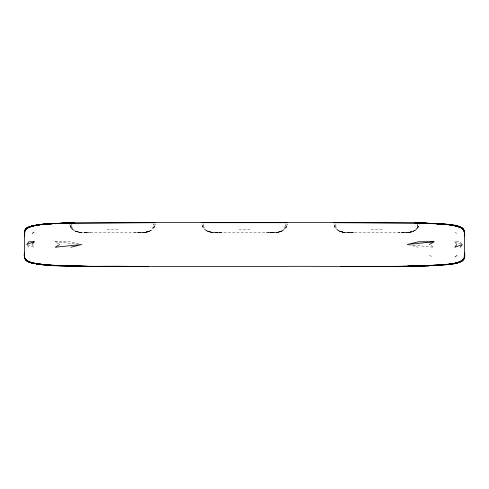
<?xml version="1.0" encoding="UTF-8"?>
<svg xmlns="http://www.w3.org/2000/svg" width="489" height="489" viewBox="0 0 489 489"><rect width="100%" height="100%" fill="white"/><g stroke="black" fill="none" stroke-linecap="round" stroke-linejoin="round"><path stroke-width="0.37" stroke-dasharray="2.44 1.83" d="M284.836 228.082L285.307 223.815C285.845 234.922 270.992 232.44 263.754 232.825L217.055 232.77L212.055 232.403L206.841 230.961L213.192 232.526M147.03 232.012L150.08 230.985L144.915 232.403L134.475 232.825C141.859 232.752 153.222 233.656 155.202 224.176M271.34 232.788L273.265 232.715L269.745 232.813C276.346 232.88 285.784 232.348 287.232 224.176M154.646 225.961L153.846 227.611L155.178 224.274M286.676 225.961L285.876 227.611L287.208 224.274M350.424 232.801L395.784 232.825C403.688 232.44 416.445 234.708 419.177 224.518M418.615 226.187L416.726 229.207L419.146 224.616M153.827 227.685L154.622 226.028M285.857 227.685L286.652 226.028M417.783 227.85L418.59 226.248M149.072 231.413C152.207 230.221 153.87 227.073 153.277 223.815L153.283 226.425M403.37 232.788L405.295 232.715L401.775 232.813C406.677 232.642 412.16 232.905 416.096 229.445M281.102 231.413L283.162 230.423L279.06 232.012M413.132 231.413L414.14 230.985M146.963 232.037L144.059 232.501L146.963 232.037L151.132 230.423L144.915 232.403L137.715 232.813L141.235 232.715L139.31 232.788M411.09 232.012L415.192 230.423L408.975 232.403L408.119 232.501L411.023 232.037L398.535 232.825L403.975 232.77M282 231.022L276.945 232.403L276.089 232.501L278.993 232.037L266.505 232.825L271.945 232.77M144.09 232.495L145.6 232.287L143.778 232.526L147.055 231.988M144.995 232.379L147.281 231.951M279.311 231.951L275.808 232.526L277.63 232.287L276.12 232.495M408.15 232.495L409.66 232.287L407.838 232.526L411.341 231.951M409.055 232.379L411.115 231.988M139.915 232.77L86.364 232.801M117.971 229.445L106.969 229.445M250.001 229.445L238.999 229.445M382.031 229.445L371.029 229.445M58.509 243.815L54.97 241.749L70.312 241.749L78.894 243.815M456.402 243.95L454.739 241.749L460.106 241.749L461.83 243.95M346.505 232.642L354.525 232.825L344.085 232.403L338.871 230.961L345.222 232.526M214.475 232.642L222.495 232.825L215.735 232.715L217.709 232.788L217.055 232.77M85.679 232.788L90.465 232.825L80.025 232.403L74.811 230.961L79.945 232.379L87.262 232.813C82.348 232.623 76.846 232.85 72.904 229.445M349.739 232.788L348.186 232.74L351.322 232.813C345.338 233.033 334.378 232.293 335.723 223.815L336.194 228.082M217.709 232.788L216.156 232.74L219.292 232.813C213.308 233.033 202.348 232.293 203.693 223.815L204.164 228.082M413.315 245.13L433.792 247.251L429.305 244.5M54.97 241.749L75.801 243.889M343.315 232.275L344.873 232.489L338.871 230.961M211.285 232.275L212.843 232.489L206.841 230.961M79.255 232.275L80.813 232.489L74.811 230.961M344.898 232.501L341.921 232.012M407.973 244.683L418.113 247.251M429.305 255.502L433.12 256.872M454.739 241.749L460.889 243.999M337.868 230.423L339.659 231.309C336.585 230.227 334.507 227.391 333.822 224.274M205.838 230.423L207.629 231.309C204.555 230.227 202.477 227.391 201.792 224.274M73.808 230.423L75.599 231.309C72.61 230.258 70.544 227.544 69.823 224.518M455.131 232.128L456.812 233.497M71.198 227.819C74.652 232.929 68.087 222.409 71.198 227.819L69.854 224.616M28.759 247.251L26.742 244.5L34.144 247.251L32.58 245.05M70.41 226.248L71.198 227.776L70.385 226.187M335.154 227.611L333.798 224.176M203.124 227.611L201.768 224.176M334.354 225.961L335.173 227.685M202.324 225.961L203.143 227.685M71.687 226.596L71.645 224.384L71.694 226.603L72.977 229.469M417.355 224.384L417.313 226.596L416.023 229.469L417.306 226.603L417.355 224.396M341.835 231.963L345.069 232.495L341.835 231.963M209.805 231.963L213.039 232.495L209.805 231.963M77.775 231.963L81.009 232.495L77.775 231.963"/><path stroke-width="0.73" d="M420.668 222.99C434.299 224.109 448.902 222.489 461.763 227.905C464.898 229.408 464.727 233.32 464.489 236.248C465.326 232.532 464.14 228.112 460.076 227.067C448.291 223.18 435.583 223.828 423.352 223.07L446.206 224.329L457.441 226.187M464.489 236.248L464.507 232.128L463.211 229.041M464.085 230.313L464.55 233.497L464.55 255.502C465.271 261.022 458.871 262.685 454.691 263.461M463.187 259.983C465.07 258.094 464.44 255.136 464.489 252.752C467.307 263.779 452.997 263.492 446.206 264.671C388.229 268.198 330.057 265.661 272.006 266.505C206.621 266.285 141.229 266.902 75.85 266.181L88.601 266.352C68.796 265.276 48.197 267.495 28.924 261.933C26.186 261.071 23.949 258.528 24.45 255.502L24.45 233.497C23.943 230.472 26.198 227.935 28.924 227.067C40.703 223.143 53.448 223.889 65.667 223.082M464.489 252.752L464.085 258.687M464.55 255.502C465.192 260.405 459.947 262.355 456.078 263.149C447.838 265.038 439.33 264.971 430.95 265.661C440.754 263.1 457.16 267.52 464.312 258.064L461.75 261.102M59.695 223.271C48.882 224.158 37.347 223.387 27.237 227.905C24.095 229.408 24.23 233.32 24.511 236.248C23.906 232.801 24.554 228.473 28.386 227.306C40.269 223.106 53.215 223.87 65.624 223.07L48.332 223.864M24.652 231.101L24.915 230.319L24.511 236.248M25.807 229.94L26.351 228.516L27.237 227.905M463.193 259.06L462.649 260.484L457.484 262.801L451.995 263.944L437.374 265.344L400.76 266.358L340.772 266.487M24.982 230.185L24.45 233.497C23.82 227.984 30.11 226.37 34.303 225.539C45.569 223.522 57.079 223.442 68.491 222.984M25.324 229.61L25.783 229.041L24.688 230.936L26.351 228.516L29.743 226.755M456.812 244.5L454.856 247.251L462.258 244.5L460.241 247.251M32.188 244.5L34.261 241.749L28.894 241.749L26.742 244.5L34.261 241.749M25.251 229.714L25.703 229.127M463.272 259.897L463.749 259.298M25.251 229.702C28.985 226.016 34.676 225.435 39.652 224.683M455.143 256.872L456.812 255.502M32.188 233.497L33.869 232.128M26.394 228.485L26.901 228.118M462.062 260.906L462.563 260.545M26.32 228.546L28.386 227.306M59.695 244.5L55.208 247.251L81.755 244.5L70.887 247.251M429.305 244.5L434.03 241.749L418.688 241.749L407.245 244.5L434.03 241.749M27.488 227.764C39.499 222.929 52.916 223.968 65.624 223.07M51.889 223.883L42.787 224.329L32.188 226.022L26.742 228.222L28.203 227.874M459.202 262.263L460.614 261.701M28.356 227.318L36.895 225.074L42.787 224.329L41.327 224.683M31.559 226.187L32.188 226.022M447.673 264.317L438.688 265.117M460.797 261.126L462.258 260.771L454.654 263.461L457.356 262.819M36.369 225.172L42.794 224.329M451.83 263.962L438.719 264.977M39.536 224.708L42.873 224.335M69.713 222.953L72.745 223.284L155.508 222.678L153.277 222.507L154.695 222.495M334.305 222.495L335.723 222.507L333.498 222.703L419.483 223.149L417.386 222.923L418.731 222.941M419.238 265.784L407.245 266.273L435.675 265.295M54.927 223.73L62.513 223.357M64.786 223.247L71.62 222.911L69.481 222.96M426.646 265.827L438.511 265.276L406.848 266.23M51.675 223.65L71.62 222.911M428.23 265.411L431.225 265.289M54.261 223.528L59.915 223.32M418.816 266.059L429.305 265.729L414.336 266.157L429.305 265.729M62.476 223.167L74.866 222.837M71.553 222.911L155.539 222.495M70.184 222.941L70.874 222.929M378.205 266.487L405.326 266.26M354.525 266.505L400.76 266.358M286.725 222.495L285.307 222.507L287.538 222.678L201.462 222.678L203.693 222.507L202.275 222.495M333.461 222.495L417.447 222.911M153.277 222.507L335.723 222.507M81.755 266.273L50.489 265.276L88.533 266.358L148.228 266.487M24.646 257.88L24.511 252.752C22.628 259.109 28.38 262.954 33.998 263.4C67.207 268.241 101.058 265.435 134.475 266.505M88.533 266.358L110.954 266.487M418.126 222.929L418.816 222.941M424.214 223.247L417.38 222.911L419.287 222.953M414.336 222.843L437.374 223.656L452.105 225.074L460.644 227.318L462.649 228.516L464.312 230.936L461.763 227.905M417.386 222.923L434.269 223.485M417.38 222.911L426.646 223.173M24.915 258.687L24.688 258.064L26.351 260.484C41.021 267.275 57.995 264.751 73.68 266.132M33.111 263.204L42.794 264.671L50.281 264.977M57.775 265.289L61.522 265.441M69.762 265.784L81.003 266.242M426.487 223.357L434.073 223.73M437.111 223.883C445.283 224.347 453.92 224.298 461.518 227.758L454.654 225.539L457.398 226.193M440.668 223.864L434.849 223.522C442.948 226.12 463.065 221.15 464.55 233.497M31.437 262.776L42.794 264.671L50.361 265.117M53.387 265.295L62.476 265.833M58.002 265.655L36.467 263.846L42.787 264.671L41.327 264.317M449.348 224.683L457.576 226.224L462.649 228.516L463.193 229.94M24.908 258.65L24.639 257.88C27.396 264.567 37.47 262.825 42.787 264.671M24.737 258.223C26.809 262.636 32.598 262.874 36.736 263.901M446.212 224.329L447.673 224.683M460.797 227.874L462.258 228.222L456.812 226.022M28.203 261.126L26.742 260.771L32.188 262.978M33.154 263.204L28.356 261.682L26.29 260.435M28.386 261.701L29.798 262.263M459.257 226.755L460.644 227.318M27.25 261.102L26.351 260.484L25.807 259.06M462.099 228.118L462.606 228.485M463.272 229.103L463.749 229.702M25.251 259.298L25.728 259.897M25.226 259.262L25.691 259.855M24.664 257.544L24.45 255.502L24.511 257.092M461.482 261.254L456.812 262.978L446.206 264.671L456.812 262.978L461.488 261.254M33.215 225.784L30.031 226.658L33.215 225.784"/></g></svg>
